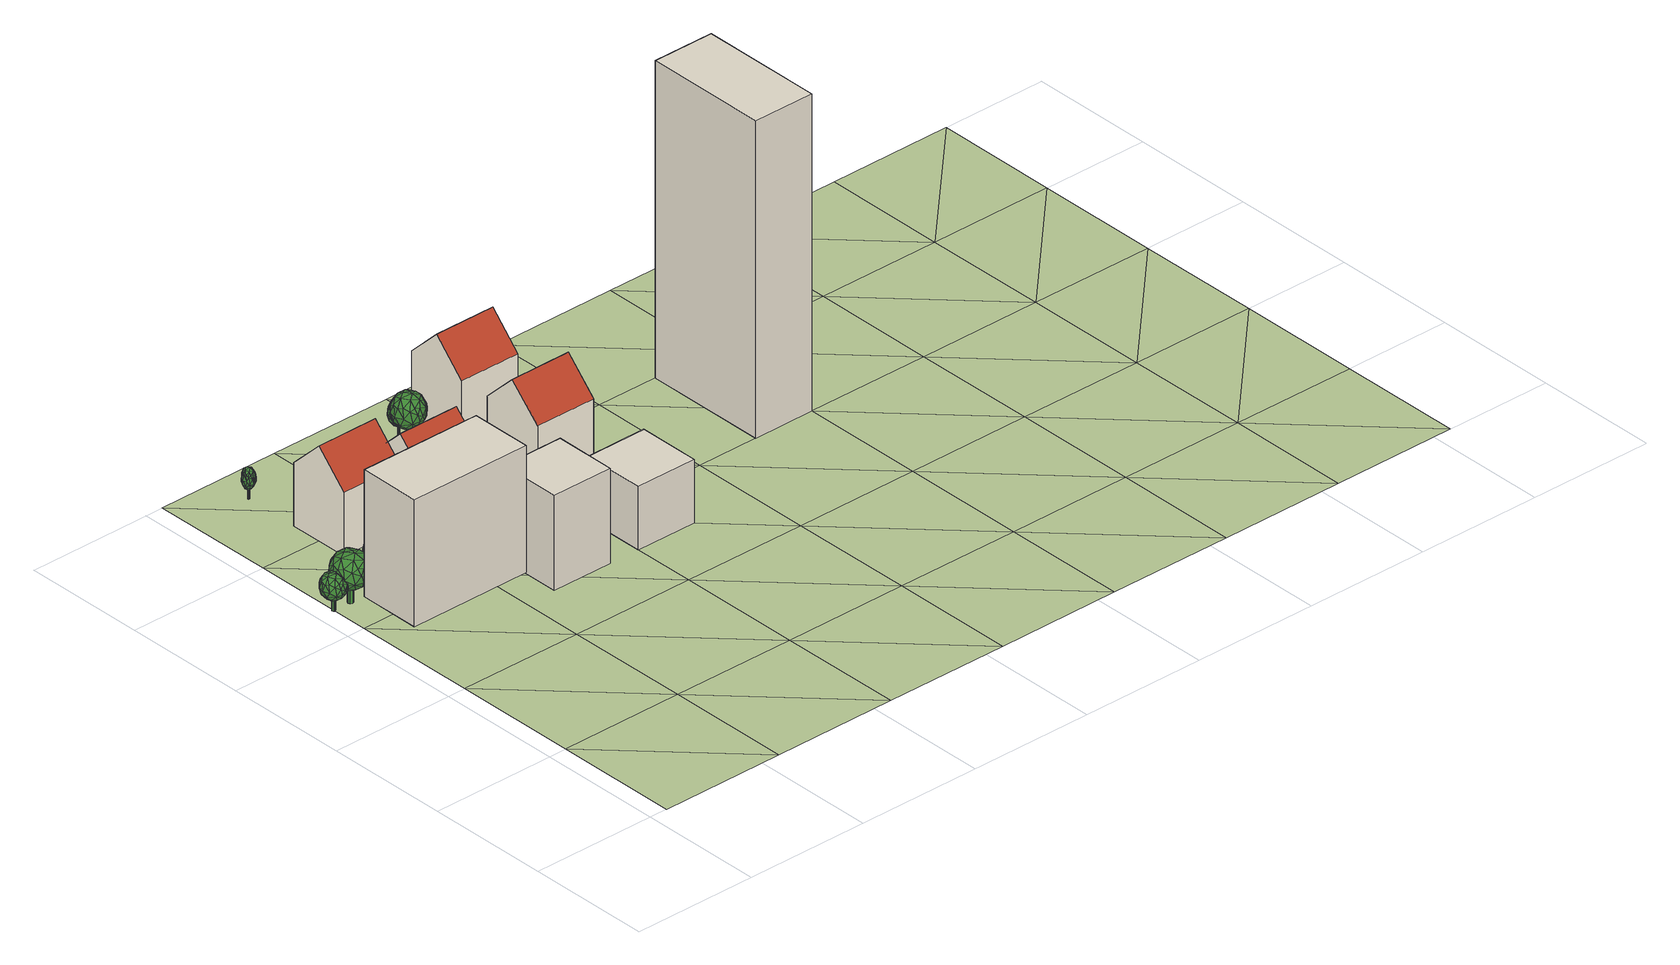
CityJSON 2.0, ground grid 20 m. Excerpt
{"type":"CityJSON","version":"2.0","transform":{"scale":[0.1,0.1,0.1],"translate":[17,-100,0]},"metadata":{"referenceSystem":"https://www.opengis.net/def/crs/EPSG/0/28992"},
"CityObjects":{
"tree1":{"type":"SolitaryVegetationObject","attributes":{"name":"Alderaan Tree 29","species":"Platanus occidentalis","height":6,"crownDiameter":4},"geometry":[{"type":"MultiSurface","lod":"3","boundaries":[[[0,1,2,3,4,5,6,7]],[[6,8,9,7]],[[5,10,8,6]],[[4,11,10,5]],[[3,12,11,4]],[[2,13,12,3]],[[1,14,13,2]],[[0,15,14,1]],[[7,9,15,0]],[[8,10,11,12,13,14,15,9]],[[16,17,18]],[[19,20,21]],[[22,23,24]],[[25,26,27]],[[16,28,17]],[[18,17,29]],[[30,16,18]],[[31,29,17]],[[32,17,28]],[[19,33,20]],[[21,20,23]],[[34,22,35]],[[36,30,37]],[[38,37,39]],[[40,36,38]],[[41,39,37]],[[42,37,30]],[[43,44,41]],[[45,46,26]],[[47,26,34]],[[48,45,47]],[[25,34,26]],[[27,26,46]],[[49,25,27]],[[50,43,51]],[[52,50,48]],[[53,51,43]],[[54,40,55]],[[56,55,49]],[[28,54,56]],[[57,55,40]],[[58,59,57]],[[60,61,43]],[[30,18,42]],[[62,29,63]],[[48,64,45]],[[54,28,16]],[[32,28,65]],[[27,65,49]],[[46,66,27]],[[67,33,19]],[[68,52,48]],[[34,35,68]],[[21,58,69]],[[38,69,40]],[[39,70,38]],[[59,58,22]],[[25,22,34]],[[53,71,51]],[[18,72,60]],[[45,64,73]],[[74,54,75]],[[44,76,77]],[[44,67,76]],[[78,59,79]],[[72,18,29]],[[30,80,16]],[[31,63,29]],[[66,73,31]],[[20,33,24]],[[70,77,19]],[[81,24,33]],[[36,80,30]],[[40,74,36]],[[41,77,39]],[[45,73,46]],[[68,47,34]],[[50,44,43]],[[48,50,71]],[[81,67,52]],[[71,64,48]],[[61,53,43]],[[72,62,53]],[[54,74,40]],[[65,56,49]],[[69,57,40]],[[60,72,61]],[[42,18,60]],[[64,62,63]],[[73,64,63]],[[75,54,16]],[[80,75,16]],[[76,67,19]],[[77,76,19]],[[35,81,52]],[[79,59,22]],[[25,79,22]],[[49,78,79]],[[32,31,17]],[[66,31,32]],[[70,19,21]],[[24,23,20]],[[35,22,24]],[[38,36,37]],[[42,41,37]],[[60,41,42]],[[47,45,26]],[[52,67,50]],[[53,62,71]],[[56,54,55]],[[57,78,55]],[[57,59,78]],[[27,66,65]],[[66,32,65]],[[68,35,52]],[[38,70,69]],[[70,21,69]],[[31,73,63]],[[66,46,73]],[[58,21,23]],[[70,39,77]],[[23,22,58]],[[81,35,24]],[[36,75,80]],[[36,74,75]],[[41,44,77]],[[60,43,41]],[[68,48,47]],[[25,49,79]],[[50,67,44]],[[71,50,51]],[[81,33,67]],[[71,62,64]],[[61,72,53]],[[72,29,62]],[[65,28,56]],[[55,78,49]],[[69,58,57]]]}]},
"tree2":{"type":"SolitaryVegetationObject","attributes":{"name":"Alderaan Tree 30","species":"Platanus orientalis","height":8,"crownDiameter":6},"geometry":[{"type":"MultiSurface","lod":"3","boundaries":[[[82,83,84,85,86,87,88,89]],[[88,90,91,89]],[[87,92,90,88]],[[86,93,92,87]],[[85,94,93,86]],[[84,95,94,85]],[[83,96,95,84]],[[82,97,96,83]],[[89,91,97,82]],[[90,92,93,94,95,96,97,91]],[[98,99,100]],[[101,102,103]],[[104,105,106]],[[107,108,109]],[[98,110,99]],[[100,99,111]],[[112,98,100]],[[113,111,99]],[[114,99,110]],[[101,115,102]],[[103,102,105]],[[116,104,117]],[[118,112,119]],[[120,119,121]],[[122,118,120]],[[123,121,119]],[[124,119,112]],[[125,126,123]],[[127,128,108]],[[129,108,116]],[[130,127,129]],[[107,116,108]],[[109,108,128]],[[131,107,109]],[[132,125,133]],[[134,132,130]],[[135,133,125]],[[136,122,137]],[[138,137,131]],[[110,136,138]],[[139,137,122]],[[140,141,139]],[[142,143,125]],[[112,100,124]],[[144,111,145]],[[130,146,127]],[[136,110,98]],[[114,110,147]],[[109,147,131]],[[128,148,109]],[[149,115,101]],[[150,134,130]],[[116,117,150]],[[103,140,151]],[[120,151,122]],[[121,152,120]],[[141,140,104]],[[107,104,116]],[[135,153,133]],[[100,154,142]],[[127,146,155]],[[156,136,157]],[[126,158,159]],[[126,149,158]],[[160,141,161]],[[154,100,111]],[[112,162,98]],[[113,145,111]],[[148,155,113]],[[102,115,106]],[[152,159,101]],[[163,106,115]],[[118,162,112]],[[122,156,118]],[[123,159,121]],[[127,155,128]],[[150,129,116]],[[132,126,125]],[[130,132,153]],[[163,149,134]],[[153,146,130]],[[143,135,125]],[[154,144,135]],[[136,156,122]],[[147,138,131]],[[151,139,122]],[[142,154,143]],[[124,100,142]],[[146,144,145]],[[155,146,145]],[[157,136,98]],[[162,157,98]],[[158,149,101]],[[159,158,101]],[[117,163,134]],[[161,141,104]],[[107,161,104]],[[131,160,161]],[[114,113,99]],[[148,113,114]],[[152,101,103]],[[106,105,102]],[[117,104,106]],[[120,118,119]],[[124,123,119]],[[142,123,124]],[[129,127,108]],[[134,149,132]],[[135,144,153]],[[138,136,137]],[[139,160,137]],[[139,141,160]],[[109,148,147]],[[148,114,147]],[[150,117,134]],[[120,152,151]],[[152,103,151]],[[113,155,145]],[[148,128,155]],[[140,103,105]],[[152,121,159]],[[105,104,140]],[[163,117,106]],[[118,157,162]],[[118,156,157]],[[123,126,159]],[[142,125,123]],[[150,130,129]],[[107,131,161]],[[132,149,126]],[[153,132,133]],[[163,115,149]],[[153,144,146]],[[143,154,135]],[[154,111,144]],[[147,110,138]],[[137,160,131]],[[151,140,139]]]}]},
"tree3":{"type":"SolitaryVegetationObject","attributes":{"name":"Alderaan Tree 31","species":"Platanus occidentalis","height":6,"crownDiameter":4},"geometry":[{"type":"MultiSurface","lod":"3","boundaries":[[[164,165,166,167,168,169,170,171]],[[170,172,173,171]],[[169,174,172,170]],[[168,175,174,169]],[[167,176,175,168]],[[166,177,176,167]],[[165,178,177,166]],[[164,179,178,165]],[[171,173,179,164]],[[172,174,175,176,177,178,179,173]],[[180,181,182]],[[183,184,185]],[[186,187,188]],[[189,190,191]],[[180,192,181]],[[182,181,193]],[[194,180,182]],[[195,193,181]],[[196,181,192]],[[183,197,184]],[[185,184,187]],[[198,186,199]],[[200,194,201]],[[202,201,203]],[[204,200,202]],[[205,203,201]],[[206,201,194]],[[207,208,205]],[[209,210,190]],[[211,190,198]],[[212,209,211]],[[189,198,190]],[[191,190,210]],[[213,189,191]],[[214,207,215]],[[216,214,212]],[[217,215,207]],[[218,204,219]],[[220,219,213]],[[192,218,220]],[[221,219,204]],[[222,223,221]],[[224,225,207]],[[194,182,206]],[[226,193,227]],[[212,228,209]],[[218,192,180]],[[196,192,229]],[[191,229,213]],[[210,230,191]],[[231,197,183]],[[232,216,212]],[[198,199,232]],[[185,222,233]],[[202,233,204]],[[203,234,202]],[[223,222,186]],[[189,186,198]],[[217,235,215]],[[182,236,224]],[[209,228,237]],[[238,218,239]],[[208,240,241]],[[208,231,240]],[[242,223,243]],[[236,182,193]],[[194,244,180]],[[195,227,193]],[[230,237,195]],[[184,197,188]],[[234,241,183]],[[245,188,197]],[[200,244,194]],[[204,238,200]],[[205,241,203]],[[209,237,210]],[[232,211,198]],[[214,208,207]],[[212,214,235]],[[245,231,216]],[[235,228,212]],[[225,217,207]],[[236,226,217]],[[218,238,204]],[[229,220,213]],[[233,221,204]],[[224,236,225]],[[206,182,224]],[[228,226,227]],[[237,228,227]],[[239,218,180]],[[244,239,180]],[[240,231,183]],[[241,240,183]],[[199,245,216]],[[243,223,186]],[[189,243,186]],[[213,242,243]],[[196,195,181]],[[230,195,196]],[[234,183,185]],[[188,187,184]],[[199,186,188]],[[202,200,201]],[[206,205,201]],[[224,205,206]],[[211,209,190]],[[216,231,214]],[[217,226,235]],[[220,218,219]],[[221,242,219]],[[221,223,242]],[[191,230,229]],[[230,196,229]],[[232,199,216]],[[202,234,233]],[[234,185,233]],[[195,237,227]],[[230,210,237]],[[222,185,187]],[[234,203,241]],[[187,186,222]],[[245,199,188]],[[200,239,244]],[[200,238,239]],[[205,208,241]],[[224,207,205]],[[232,212,211]],[[189,213,243]],[[214,231,208]],[[235,214,215]],[[245,197,231]],[[235,226,228]],[[225,236,217]],[[236,193,226]],[[229,192,220]],[[219,242,213]],[[233,222,221]]]}]},
"building1":{"type":"Building","attributes":{"description":"This is a simple, primastic building meant to provide shadowing and occlusions","name":"Box building 29"},"geometry":[{"type":"Solid","lod":"1","boundaries":[[[[246,247,248,249]],[[248,250,251,249]],[[247,252,250,248]],[[246,253,252,247]],[[249,251,253,246]],[[250,252,253,251]]]]}]},
"tree4":{"type":"SolitaryVegetationObject","attributes":{"name":"Alderaan Tree 32","species":"Platanus orientalis","height":8,"crownDiameter":6},"geometry":[{"type":"MultiSurface","lod":"3","boundaries":[[[254,255,256,257,258,259,260,261]],[[260,262,263,261]],[[259,264,262,260]],[[258,265,264,259]],[[257,266,265,258]],[[256,267,266,257]],[[255,268,267,256]],[[254,269,268,255]],[[261,263,269,254]],[[262,264,265,266,267,268,269,263]],[[270,271,272]],[[273,274,275]],[[276,277,278]],[[279,280,281]],[[270,282,271]],[[272,271,283]],[[284,270,272]],[[285,283,271]],[[286,271,282]],[[273,287,274]],[[275,274,277]],[[288,276,289]],[[290,284,291]],[[292,291,293]],[[294,290,292]],[[295,293,291]],[[296,291,284]],[[297,298,295]],[[299,300,280]],[[301,280,288]],[[302,299,301]],[[279,288,280]],[[281,280,300]],[[303,279,281]],[[304,297,305]],[[306,304,302]],[[307,305,297]],[[308,294,309]],[[310,309,303]],[[282,308,310]],[[311,309,294]],[[312,313,311]],[[314,315,297]],[[284,272,296]],[[316,283,317]],[[302,318,299]],[[308,282,270]],[[286,282,319]],[[281,319,303]],[[300,320,281]],[[321,287,273]],[[322,306,302]],[[288,289,322]],[[275,312,323]],[[292,323,294]],[[293,324,292]],[[313,312,276]],[[279,276,288]],[[307,325,305]],[[272,326,314]],[[299,318,327]],[[328,308,329]],[[298,330,331]],[[298,321,330]],[[332,313,333]],[[326,272,283]],[[284,334,270]],[[285,317,283]],[[320,327,285]],[[274,287,278]],[[324,331,273]],[[335,278,287]],[[290,334,284]],[[294,328,290]],[[295,331,293]],[[299,327,300]],[[322,301,288]],[[304,298,297]],[[302,304,325]],[[335,321,306]],[[325,318,302]],[[315,307,297]],[[326,316,307]],[[308,328,294]],[[319,310,303]],[[323,311,294]],[[314,326,315]],[[296,272,314]],[[318,316,317]],[[327,318,317]],[[329,308,270]],[[334,329,270]],[[330,321,273]],[[331,330,273]],[[289,335,306]],[[333,313,276]],[[279,333,276]],[[303,332,333]],[[286,285,271]],[[320,285,286]],[[324,273,275]],[[278,277,274]],[[289,276,278]],[[292,290,291]],[[296,295,291]],[[314,295,296]],[[301,299,280]],[[306,321,304]],[[307,316,325]],[[310,308,309]],[[311,332,309]],[[311,313,332]],[[281,320,319]],[[320,286,319]],[[322,289,306]],[[292,324,323]],[[324,275,323]],[[285,327,317]],[[320,300,327]],[[312,275,277]],[[324,293,331]],[[277,276,312]],[[335,289,278]],[[290,329,334]],[[290,328,329]],[[295,298,331]],[[314,297,295]],[[322,302,301]],[[279,303,333]],[[304,321,298]],[[325,304,305]],[[335,287,321]],[[325,316,318]],[[315,326,307]],[[326,283,316]],[[319,282,310]],[[309,332,303]],[[323,312,311]]]}]},
"tree5":{"type":"SolitaryVegetationObject","attributes":{"name":"Alderaan Tree 33","species":"Platanus occidentalis","height":6,"crownDiameter":4},"geometry":[{"type":"MultiSurface","lod":"3","boundaries":[[[336,337,338,339,340,341,342,343]],[[342,344,345,343]],[[341,346,344,342]],[[340,347,346,341]],[[339,348,347,340]],[[338,349,348,339]],[[337,350,349,338]],[[336,351,350,337]],[[343,345,351,336]],[[344,346,347,348,349,350,351,345]],[[352,353,354]],[[355,356,357]],[[358,359,360]],[[361,362,363]],[[352,364,353]],[[354,353,365]],[[366,352,354]],[[367,365,353]],[[368,353,364]],[[355,369,356]],[[357,356,359]],[[370,358,371]],[[372,366,373]],[[374,373,375]],[[376,372,374]],[[377,375,373]],[[378,373,366]],[[379,380,377]],[[381,382,362]],[[383,362,370]],[[384,381,383]],[[361,370,362]],[[363,362,382]],[[385,361,363]],[[386,379,387]],[[388,386,384]],[[389,387,379]],[[390,376,391]],[[392,391,385]],[[364,390,392]],[[393,391,376]],[[394,395,393]],[[396,397,379]],[[366,354,378]],[[398,365,399]],[[384,400,381]],[[390,364,352]],[[368,364,401]],[[363,401,385]],[[382,402,363]],[[403,369,355]],[[404,388,384]],[[370,371,404]],[[357,394,405]],[[374,405,376]],[[375,406,374]],[[395,394,358]],[[361,358,370]],[[389,407,387]],[[354,408,396]],[[381,400,409]],[[410,390,411]],[[380,412,413]],[[380,403,412]],[[414,395,415]],[[408,354,365]],[[366,416,352]],[[367,399,365]],[[402,409,367]],[[356,369,360]],[[406,413,355]],[[417,360,369]],[[372,416,366]],[[376,410,372]],[[377,413,375]],[[381,409,382]],[[404,383,370]],[[386,380,379]],[[384,386,407]],[[417,403,388]],[[407,400,384]],[[397,389,379]],[[408,398,389]],[[390,410,376]],[[401,392,385]],[[405,393,376]],[[396,408,397]],[[378,354,396]],[[400,398,399]],[[409,400,399]],[[411,390,352]],[[416,411,352]],[[412,403,355]],[[413,412,355]],[[371,417,388]],[[415,395,358]],[[361,415,358]],[[385,414,415]],[[368,367,353]],[[402,367,368]],[[406,355,357]],[[360,359,356]],[[371,358,360]],[[374,372,373]],[[378,377,373]],[[396,377,378]],[[383,381,362]],[[388,403,386]],[[389,398,407]],[[392,390,391]],[[393,414,391]],[[393,395,414]],[[363,402,401]],[[402,368,401]],[[404,371,388]],[[374,406,405]],[[406,357,405]],[[367,409,399]],[[402,382,409]],[[394,357,359]],[[406,375,413]],[[359,358,394]],[[417,371,360]],[[372,411,416]],[[372,410,411]],[[377,380,413]],[[396,379,377]],[[404,384,383]],[[361,385,415]],[[386,403,380]],[[407,386,387]],[[417,369,403]],[[407,398,400]],[[397,408,389]],[[408,365,398]],[[401,364,392]],[[391,414,385]],[[405,394,393]]]}]},
"tree6":{"type":"SolitaryVegetationObject","attributes":{"name":"Alderaan Tree 16","species":"Abies nordmanniana","height":5,"crownDiameter":2},"geometry":[{"type":"MultiSurface","lod":"3","boundaries":[[[418,419,420,421,422,423,424,425]],[[424,426,427,425]],[[423,428,426,424]],[[422,429,428,423]],[[421,430,429,422]],[[420,431,430,421]],[[419,432,431,420]],[[418,433,432,419]],[[425,427,433,418]],[[426,428,429,430,431,432,433,427]],[[434,435,436]],[[437,438,439]],[[440,441,442]],[[443,444,445]],[[434,446,435]],[[436,435,447]],[[448,434,436]],[[449,447,435]],[[450,435,446]],[[437,451,438]],[[439,438,441]],[[452,440,453]],[[454,448,455]],[[456,455,457]],[[458,454,456]],[[459,457,455]],[[460,455,448]],[[461,462,459]],[[463,464,444]],[[465,444,452]],[[466,463,465]],[[443,452,444]],[[445,444,464]],[[467,443,445]],[[468,461,469]],[[470,468,466]],[[471,469,461]],[[472,458,473]],[[474,473,467]],[[446,472,474]],[[475,473,458]],[[476,477,475]],[[478,479,461]],[[448,436,460]],[[480,447,481]],[[466,482,463]],[[472,446,434]],[[450,446,483]],[[445,483,467]],[[464,484,445]],[[485,451,437]],[[486,470,466]],[[452,453,486]],[[439,476,487]],[[456,487,458]],[[457,488,456]],[[477,476,440]],[[443,440,452]],[[471,489,469]],[[436,490,478]],[[463,482,491]],[[492,472,493]],[[462,494,495]],[[462,485,494]],[[496,477,497]],[[490,436,447]],[[448,498,434]],[[449,481,447]],[[484,491,449]],[[438,451,442]],[[488,495,437]],[[499,442,451]],[[454,498,448]],[[458,492,454]],[[459,495,457]],[[463,491,464]],[[486,465,452]],[[468,462,461]],[[466,468,489]],[[499,485,470]],[[489,482,466]],[[479,471,461]],[[490,480,471]],[[472,492,458]],[[483,474,467]],[[487,475,458]],[[478,490,479]],[[460,436,478]],[[482,480,481]],[[491,482,481]],[[493,472,434]],[[498,493,434]],[[494,485,437]],[[495,494,437]],[[453,499,470]],[[497,477,440]],[[443,497,440]],[[467,496,497]],[[450,449,435]],[[484,449,450]],[[488,437,439]],[[442,441,438]],[[453,440,442]],[[456,454,455]],[[460,459,455]],[[478,459,460]],[[465,463,444]],[[470,485,468]],[[471,480,489]],[[474,472,473]],[[475,496,473]],[[475,477,496]],[[445,484,483]],[[484,450,483]],[[486,453,470]],[[456,488,487]],[[488,439,487]],[[449,491,481]],[[484,464,491]],[[476,439,441]],[[488,457,495]],[[441,440,476]],[[499,453,442]],[[454,493,498]],[[454,492,493]],[[459,462,495]],[[478,461,459]],[[486,466,465]],[[443,467,497]],[[468,485,462]],[[489,468,469]],[[499,451,485]],[[489,480,482]],[[479,490,471]],[[490,447,480]],[[483,446,474]],[[473,496,467]],[[487,476,475]]]}]},
"building2":{"type":"Building","attributes":{"description":"This is multi-part Building 9-10","name":"Jabba's multi-part Palace","class":"habitation","function":"residential building","yearOfConstruction":1965,"roofType":"gabled roof","measuredHeight":15,"storeysAboveGround":3,"storeysBelowGround":5,"storeyHeightsAboveGround":3,"QualifiedArea.description":"This is a type of floor area","QualifiedArea.source":"Area value source text","QualifiedArea.value":300,"QualifiedArea.type":"grossFloorArea","bdgAtticThermalStatus":"isHeatedAndCooled","bdgBasementThermalStatus":"isNeitherHeatedNorCooled","bdgConstructionWeight":"heavy","QualifiedHeight.description":"This is a type of height","QualifiedHeight.source":"Height value source text","QualifiedHeight.value":15,"QualifiedHeight.type":"highestRoofEdge","bdgIsProtected":"false","QualifiedVolume.description":"This is a type of volume","QualifiedVolume.source":"Volume value source text","QualifiedVolume.value":1250,"QualifiedVolume.type":"grossVolume"},"children":["building2-1","building2-2"]},
"building2-1":{"type":"BuildingPart","attributes":{"description":"This is BuildingPart 9","name":"Jabba's dungeon","CityObjectRelation.relationType":"adjacent","class":"habitation","function":"residential building","yearOfConstruction":1965,"roofType":"gabled roof","measuredHeight":15,"storeysAboveGround":3,"storeysBelowGround":5,"storeyHeightsAboveGround":3,"QualifiedArea.description":"This is a type of floor area","QualifiedArea.source":"Area value source text","QualifiedArea.value":300,"QualifiedArea.type":"grossFloorArea","bdgAtticThermalStatus":"isOnlyHeated","bdgBasementThermalStatus":"isOnlyHeated","bdgConstructionWeight":"light","QualifiedHeight.description":"This is a type of height","QualifiedHeight.source":"Height value source text","QualifiedHeight.value":15,"QualifiedHeight.type":"highestRoofEdge","bdgIsProtected":"false","bdgType":"terracedHouse","QualifiedVolume.description":"This is a type of volume","QualifiedVolume.source":"Volume value source text","QualifiedVolume.value":1250,"QualifiedVolume.type":"grossVolume"},"address":[{"country":"Bespin Territories","locality":"Alderaan","thoroughfareNumber":"9","thoroughfareName":"Bespin Square","postcode":"1977SW"}],"parents":["building2"],"geometry":[{"type":"MultiSurface","lod":"2","boundaries":[[[500,501,502,503]],[[504,505,506,507]],[[508,509,505,504]],[[508,504,510,511,512,502]],[[506,505,509,501,500]],[[507,506,500,503]],[[501,509,508,502]],[[507,503,512,502,508,504,510]]],"semantics":{"surfaces":[{"type":"GroundSurface"},{"type":"RoofSurface","description":"This is RoofSurface 1 (Building 9)","bdgBdrySurfAzimuth":180,"bdgBdrySurfGroundViewFactor":0.5,"bdgBdrySurfInclination":45,"bdgBdrySurfIsAdiabatic":"false","bdgBdrySurfOpeningToSurfaceRatio":0.25,"bdgBdrySurfSkyViewFactor":0.6,"bdgBdrySurfTotalSurfaceArea":70.71},{"type":"RoofSurface","description":"This is RoofSurface 2 (Building 9)","bdgBdrySurfAzimuth":0,"bdgBdrySurfGroundViewFactor":0.5,"bdgBdrySurfInclination":45,"bdgBdrySurfIsAdiabatic":"false","bdgBdrySurfOpeningToSurfaceRatio":0.25,"bdgBdrySurfSkyViewFactor":0.6,"bdgBdrySurfTotalSurfaceArea":70.71},{"type":"WallSurface"}],"values":[0,1,2,3,3,3,3,null]}}]},
"building2-2":{"type":"BuildingPart","attributes":{"description":"This is BuildingPart 10","name":"The rancor's prison","CityObjectRelation.relationType":"adjacent","class":"habitation","function":"residential building","yearOfConstruction":1940,"roofType":"gabled roof","measuredHeight":15,"storeysAboveGround":3,"storeysBelowGround":0,"storeyHeightsAboveGround":3,"QualifiedArea.description":"This is a type of floor area","QualifiedArea.source":"Area value source text","QualifiedArea.value":300,"QualifiedArea.type":"grossFloorArea","bdgAtticThermalStatus":"isOnlyHeated","bdgBasementThermalStatus":"isOnlyHeated","bdgConstructionWeight":"light","QualifiedHeight.description":"This is a type of height","QualifiedHeight.source":"Height value source text","QualifiedHeight.value":15,"QualifiedHeight.type":"highestRoofEdge","bdgIsProtected":"false","bdgType":"terracedHouse","QualifiedVolume.description":"This is a type of volume","QualifiedVolume.source":"Volume value source text","QualifiedVolume.value":1250,"QualifiedVolume.type":"grossVolume"},"address":[{"country":"Bespin Territories","locality":"Alderaan","thoroughfareNumber":"10","thoroughfareName":"Bespin Square","postcode":"1977SW"}],"parents":["building2"],"geometry":[{"type":"MultiSurface","lod":"2","boundaries":[[[513,512,514,515]],[[516,517,518,519]],[[520,511,517,516]],[[514,520,516,519,515]],[[517,510,507,503,513,518]],[[519,518,513,515]],[[512,511,520,514]],[[503,513,518,517,510,511,512]]],"semantics":{"surfaces":[{"type":"GroundSurface"},{"type":"RoofSurface","description":"This is RoofSurface 1 (Building 10)","bdgBdrySurfAzimuth":180,"bdgBdrySurfGroundViewFactor":0.5,"bdgBdrySurfInclination":45,"bdgBdrySurfIsAdiabatic":"false","bdgBdrySurfOpeningToSurfaceRatio":0.25,"bdgBdrySurfSkyViewFactor":0.6,"bdgBdrySurfTotalSurfaceArea":70.71},{"type":"RoofSurface","description":"This is RoofSurface 2 (Building 10)","bdgBdrySurfAzimuth":0,"bdgBdrySurfGroundViewFactor":0.5,"bdgBdrySurfInclination":45,"bdgBdrySurfIsAdiabatic":"false","bdgBdrySurfOpeningToSurfaceRatio":0.25,"bdgBdrySurfSkyViewFactor":0.6,"bdgBdrySurfTotalSurfaceArea":70.71},{"type":"WallSurface"}],"values":[0,1,2,3,3,3,3,null]}}]},
"building3":{"type":"Building","attributes":{"description":"This is a simple, primastic building meant to provide shadowing and occlusions","name":"Box building 25"},"geometry":[{"type":"Solid","lod":"1","boundaries":[[[[521,522,523,524]],[[523,525,526,524]],[[522,527,525,523]],[[521,528,527,522]],[[524,526,528,521]],[[525,527,528,526]]]]}]},
"building4":{"type":"Building","attributes":{"description":"This is a simple, primastic building meant to provide shadowing and occlusions","name":"Box building 24"},"geometry":[{"type":"Solid","lod":"1","boundaries":[[[[529,530,531,532]],[[531,533,534,532]],[[530,535,533,531]],[[529,536,535,530]],[[532,534,536,529]],[[533,535,536,534]]]]}]},
"tree7":{"type":"SolitaryVegetationObject","attributes":{"name":"Alderaan Tree 20","species":"Quercus petraea","height":8,"crownDiameter":5},"geometry":[{"type":"MultiSurface","lod":"3","boundaries":[[[537,538,539,540,541,542,543,544]],[[543,545,546,544]],[[542,547,545,543]],[[541,548,547,542]],[[540,549,548,541]],[[539,550,549,540]],[[538,551,550,539]],[[537,552,551,538]],[[544,546,552,537]],[[545,547,548,549,550,551,552,546]],[[553,554,555]],[[556,557,558]],[[559,560,561]],[[562,563,564]],[[553,565,554]],[[555,554,566]],[[567,553,555]],[[568,566,554]],[[569,554,565]],[[556,570,557]],[[558,557,560]],[[571,559,572]],[[573,567,574]],[[575,574,576]],[[577,573,575]],[[578,576,574]],[[579,574,567]],[[580,581,578]],[[582,583,563]],[[584,563,571]],[[585,582,584]],[[562,571,563]],[[564,563,583]],[[586,562,564]],[[587,580,588]],[[589,587,585]],[[590,588,580]],[[591,577,592]],[[593,592,586]],[[565,591,593]],[[594,592,577]],[[595,596,594]],[[597,598,580]],[[567,555,579]],[[599,566,600]],[[585,601,582]],[[591,565,553]],[[569,565,602]],[[564,602,586]],[[583,603,564]],[[604,570,556]],[[605,589,585]],[[571,572,605]],[[558,595,606]],[[575,606,577]],[[576,607,575]],[[596,595,559]],[[562,559,571]],[[590,608,588]],[[555,609,597]],[[582,601,610]],[[611,591,612]],[[581,613,614]],[[581,604,613]],[[615,596,616]],[[609,555,566]],[[567,617,553]],[[568,600,566]],[[603,610,568]],[[557,570,561]],[[607,614,556]],[[618,561,570]],[[573,617,567]],[[577,611,573]],[[578,614,576]],[[582,610,583]],[[605,584,571]],[[587,581,580]],[[585,587,608]],[[618,604,589]],[[608,601,585]],[[598,590,580]],[[609,599,590]],[[591,611,577]],[[602,593,586]],[[606,594,577]],[[597,609,598]],[[579,555,597]],[[601,599,600]],[[610,601,600]],[[612,591,553]],[[617,612,553]],[[613,604,556]],[[614,613,556]],[[572,618,589]],[[616,596,559]],[[562,616,559]],[[586,615,616]],[[569,568,554]],[[603,568,569]],[[607,556,558]],[[561,560,557]],[[572,559,561]],[[575,573,574]],[[579,578,574]],[[597,578,579]],[[584,582,563]],[[589,604,587]],[[590,599,608]],[[593,591,592]],[[594,615,592]],[[594,596,615]],[[564,603,602]],[[603,569,602]],[[605,572,589]],[[575,607,606]],[[607,558,606]],[[568,610,600]],[[603,583,610]],[[595,558,560]],[[607,576,614]],[[560,559,595]],[[618,572,561]],[[573,612,617]],[[573,611,612]],[[578,581,614]],[[597,580,578]],[[605,585,584]],[[562,586,616]],[[587,604,581]],[[608,587,588]],[[618,570,604]],[[608,599,601]],[[598,609,590]],[[609,566,599]],[[602,565,593]],[[592,615,586]],[[606,595,594]]]}]},
"tree8":{"type":"SolitaryVegetationObject","attributes":{"name":"Alderaan Tree 19","species":"Quercus petraea","height":6,"crownDiameter":3},"geometry":[{"type":"MultiSurface","lod":"3","boundaries":[[[619,620,621,622,623,624,625,626]],[[625,627,628,626]],[[624,629,627,625]],[[623,630,629,624]],[[622,631,630,623]],[[621,632,631,622]],[[620,633,632,621]],[[619,634,633,620]],[[626,628,634,619]],[[627,629,630,631,632,633,634,628]],[[635,636,637]],[[638,639,640]],[[641,642,643]],[[644,645,646]],[[635,647,636]],[[637,636,648]],[[649,635,637]],[[650,648,636]],[[651,636,647]],[[638,652,639]],[[640,639,642]],[[653,641,654]],[[655,649,656]],[[657,656,658]],[[659,655,657]],[[660,658,656]],[[661,656,649]],[[662,663,660]],[[664,665,645]],[[666,645,653]],[[667,664,666]],[[644,653,645]],[[646,645,665]],[[668,644,646]],[[669,662,670]],[[671,669,667]],[[672,670,662]],[[673,659,674]],[[675,674,668]],[[647,673,675]],[[676,674,659]],[[677,678,676]],[[679,680,662]],[[649,637,661]],[[681,648,682]],[[667,683,664]],[[673,647,635]],[[651,647,684]],[[646,684,668]],[[665,685,646]],[[686,652,638]],[[687,671,667]],[[653,654,687]],[[640,677,688]],[[657,688,659]],[[658,689,657]],[[678,677,641]],[[644,641,653]],[[672,690,670]],[[637,691,679]],[[664,683,692]],[[693,673,694]],[[663,695,696]],[[663,686,695]],[[697,678,698]],[[691,637,648]],[[649,699,635]],[[650,682,648]],[[685,692,650]],[[639,652,643]],[[689,696,638]],[[700,643,652]],[[655,699,649]],[[659,693,655]],[[660,696,658]],[[664,692,665]],[[687,666,653]],[[669,663,662]],[[667,669,690]],[[700,686,671]],[[690,683,667]],[[680,672,662]],[[691,681,672]],[[673,693,659]],[[684,675,668]],[[688,676,659]],[[679,691,680]],[[661,637,679]],[[683,681,682]],[[692,683,682]],[[694,673,635]],[[699,694,635]],[[695,686,638]],[[696,695,638]],[[654,700,671]],[[698,678,641]],[[644,698,641]],[[668,697,698]],[[651,650,636]],[[685,650,651]],[[689,638,640]],[[643,642,639]],[[654,641,643]],[[657,655,656]],[[661,660,656]],[[679,660,661]],[[666,664,645]],[[671,686,669]],[[672,681,690]],[[675,673,674]],[[676,697,674]],[[676,678,697]],[[646,685,684]],[[685,651,684]],[[687,654,671]],[[657,689,688]],[[689,640,688]],[[650,692,682]],[[685,665,692]],[[677,640,642]],[[689,658,696]],[[642,641,677]],[[700,654,643]],[[655,694,699]],[[655,693,694]],[[660,663,696]],[[679,662,660]],[[687,667,666]],[[644,668,698]],[[669,686,663]],[[690,669,670]],[[700,652,686]],[[690,681,683]],[[680,691,672]],[[691,648,681]],[[684,647,675]],[[674,697,668]],[[688,677,676]]]}]},
"building5":{"type":"Building","attributes":{"description":"This is Building 11","name":"Death Star I","class":"habitation","function":"residential building","yearOfConstruction":1920,"roofType":"gabled roof","measuredHeight":15,"storeysAboveGround":3,"storeysBelowGround":1,"storeyHeightsAboveGround":3,"QualifiedArea.description":"This is a type of floor area","QualifiedArea.source":"Area value source text","QualifiedArea.value":300,"QualifiedArea.type":"grossFloorArea","bdgAtticThermalStatus":"isOnlyHeated","bdgBasementThermalStatus":"isOnlyHeated","bdgConstructionWeight":"heavy","QualifiedHeight.description":"This is a type of height","QualifiedHeight.source":"Height value source text","QualifiedHeight.value":15,"QualifiedHeight.type":"highestRoofEdge","bdgIsProtected":"false","bdgType":"apartmentBlock","QualifiedVolume.description":"This is a type of volume","QualifiedVolume.source":"Volume value source text","QualifiedVolume.value":1250,"QualifiedVolume.type":"grossVolume"},"address":[{"country":"Bespin Territories","locality":"Alderaan","thoroughfareNumber":"11","thoroughfareName":"Bespin Square","postcode":"1977SW"}],"geometry":[{"type":"Solid","lod":"2","boundaries":[[[[701,702,703,704]],[[705,706,707,708]],[[709,710,706,705]],[[703,709,705,708,704]],[[707,706,710,702,701]],[[708,707,701,704]],[[702,710,709,703]]]],"semantics":{"surfaces":[{"type":"GroundSurface"},{"type":"RoofSurface","description":"This is RoofSurface 1 (Building 11)","bdgBdrySurfAzimuth":180,"bdgBdrySurfGroundViewFactor":0.5,"bdgBdrySurfInclination":45,"bdgBdrySurfIsAdiabatic":"false","bdgBdrySurfOpeningToSurfaceRatio":0.25,"bdgBdrySurfSkyViewFactor":0.6,"bdgBdrySurfTotalSurfaceArea":70.71},{"type":"RoofSurface","description":"This is RoofSurface 2 (Building 11)","bdgBdrySurfAzimuth":0,"bdgBdrySurfGroundViewFactor":0.5,"bdgBdrySurfInclination":45,"bdgBdrySurfIsAdiabatic":"false","bdgBdrySurfOpeningToSurfaceRatio":0.25,"bdgBdrySurfSkyViewFactor":0.6,"bdgBdrySurfTotalSurfaceArea":70.71},{"type":"WallSurface"}],"values":[[0,1,2,3,3,3,3]]}}]},
"building6":{"type":"Building","attributes":{"description":"This is Building 12","name":"Death Star II","Suitability.reason":"suitability reason 14","Suitability.description":"suitability description 14","Suitability.value":1,"class":"habitation","function":"residential building","yearOfConstruction":1964,"roofType":"gabled roof","measuredHeight":15,"storeysAboveGround":3,"storeysBelowGround":0,"storeyHeightsAboveGround":3,"QualifiedArea.description":"This is a type of floor area","QualifiedArea.source":"Area value source text","QualifiedArea.value":300,"QualifiedArea.type":"grossFloorArea","bdgAtticThermalStatus":"isOnlyHeated","bdgBasementThermalStatus":"isOnlyHeated","bdgConstructionWeight":"heavy","QualifiedHeight.description":"This is a type of height","QualifiedHeight.source":"Height value source text","QualifiedHeight.value":15,"QualifiedHeight.type":"highestRoofEdge","bdgIsProtected":"false","bdgType":"apartmentBlock","QualifiedVolume.description":"This is a type of volume","QualifiedVolume.source":"Volume value source text","QualifiedVolume.value":1250,"QualifiedVolume.type":"grossVolume"},"address":[{"country":"Bespin Territories","locality":"Alderaan","thoroughfareNumber":"12","thoroughfareName":"Bespin Square","postcode":"1977SW"}],"geometry":[{"type":"Solid","lod":"2","boundaries":[[[[711,712,713,714]],[[715,716,717,718]],[[719,720,716,715]],[[713,719,715,718,714]],[[717,716,720,712,711]],[[718,717,711,714]],[[712,720,719,713]]]],"semantics":{"surfaces":[{"type":"GroundSurface"},{"type":"RoofSurface","description":"This is RoofSurface 1 (Building 12)","bdgBdrySurfAzimuth":180,"bdgBdrySurfGroundViewFactor":0.5,"bdgBdrySurfInclination":45,"bdgBdrySurfIsAdiabatic":"false","bdgBdrySurfOpeningToSurfaceRatio":0.25,"bdgBdrySurfSkyViewFactor":0.6,"bdgBdrySurfTotalSurfaceArea":70.71},{"type":"RoofSurface","description":"This is RoofSurface 2 (Building 12)","bdgBdrySurfAzimuth":0,"bdgBdrySurfGroundViewFactor":0.5,"bdgBdrySurfInclination":45,"bdgBdrySurfIsAdiabatic":"false","bdgBdrySurfOpeningToSurfaceRatio":0.25,"bdgBdrySurfSkyViewFactor":0.6,"bdgBdrySurfTotalSurfaceArea":70.71},{"type":"WallSurface"}],"values":[[0,1,2,3,3,3,3]]}}]},
"building7":{"type":"Building","attributes":{"description":"This is a simple, primastic building meant to provide shadowing and occlusions","name":"Box building 30"},"geometry":[{"type":"Solid","lod":"1","boundaries":[[[[721,722,723,724]],[[723,725,726,724]],[[722,727,725,723]],[[721,728,727,722]],[[724,726,728,721]],[[725,727,728,726]]]]}]},
"terrain1":{"type":"TINRelief","attributes":{"description":"Tile 0-5 of the DTM Alderaan","name":"DTM of Alderaan","lod":1},"geometry":[{"type":"CompositeSurface","lod":"1","boundaries":[[[729,730,731]],[[730,732,731]]]}]},
"terrain2":{"type":"TINRelief","attributes":{"description":"Tile 1-5 of the DTM Alderaan","name":"DTM of Alderaan","lod":1},"geometry":[{"type":"CompositeSurface","lod":"1","boundaries":[[[733,734,732]],[[734,731,732]]]}]},
"terrain3":{"type":"TINRelief","attributes":{"description":"Tile 2-5 of the DTM Alderaan","name":"DTM of Alderaan","lod":1},"geometry":[{"type":"CompositeSurface","lod":"1","boundaries":[[[734,733,735]],[[733,736,735]]]}]},
"terrain4":{"type":"TINRelief","attributes":{"description":"Tile 3-5 of the DTM Alderaan","name":"DTM of Alderaan","lod":1},"geometry":[{"type":"CompositeSurface","lod":"1","boundaries":[[[735,736,737]],[[736,512,737]]]}]},
"terrain5":{"type":"TINRelief","attributes":{"description":"Tile 0-6 of the DTM Alderaan","name":"DTM of Alderaan","lod":1},"geometry":[{"type":"CompositeSurface","lod":"1","boundaries":[[[730,738,732]],[[738,739,732]]]}]},
"terrain6":{"type":"TINRelief","attributes":{"description":"Tile 4-5 of the DTM Alderaan","name":"DTM of Alderaan","lod":1},"geometry":[{"type":"CompositeSurface","lod":"1","boundaries":[[[740,741,512]],[[741,737,512]]]}]},
"terrain7":{"type":"TINRelief","attributes":{"description":"Tile 1-6 of the DTM Alderaan","name":"DTM of Alderaan","lod":1},"geometry":[{"type":"CompositeSurface","lod":"1","boundaries":[[[742,733,739]],[[733,732,739]]]}]},
"terrain8":{"type":"TINRelief","attributes":{"description":"Tile 2-6 of the DTM Alderaan","name":"DTM of Alderaan","lod":1},"geometry":[{"type":"CompositeSurface","lod":"1","boundaries":[[[733,742,736]],[[742,529,736]]]}]},
"terrain9":{"type":"TINRelief","attributes":{"description":"Tile 3-6 of the DTM Alderaan","name":"DTM of Alderaan","lod":1},"geometry":[{"type":"CompositeSurface","lod":"1","boundaries":[[[702,512,529]],[[512,736,529]]]}]},
"terrain10":{"type":"TINRelief","attributes":{"description":"Tile 0-7 of the DTM Alderaan","name":"DTM of Alderaan","lod":1},"geometry":[{"type":"CompositeSurface","lod":"1","boundaries":[[[738,743,739]],[[743,744,739]]]}]},
"terrain11":{"type":"TINRelief","attributes":{"description":"Tile 4-6 of the DTM Alderaan","name":"DTM of Alderaan","lod":1},"geometry":[{"type":"CompositeSurface","lod":"1","boundaries":[[[512,702,740]],[[702,745,740]]]}]},
"terrain12":{"type":"TINRelief","attributes":{"description":"Tile 1-7 of the DTM Alderaan","name":"DTM of Alderaan","lod":1},"geometry":[{"type":"CompositeSurface","lod":"1","boundaries":[[[746,742,744]],[[742,739,744]]]}]},
"terrain13":{"type":"TINRelief","attributes":{"description":"Tile 2-7 of the DTM Alderaan","name":"DTM of Alderaan","lod":1},"geometry":[{"type":"CompositeSurface","lod":"1","boundaries":[[[742,746,529]],[[746,747,529]]]}]},
"terrain14":{"type":"TINRelief","attributes":{"description":"Tile 3-7 of the DTM Alderaan","name":"DTM of Alderaan","lod":1},"geometry":[{"type":"CompositeSurface","lod":"1","boundaries":[[[748,702,747]],[[702,529,747]]]}]},
"terrain15":{"type":"TINRelief","attributes":{"description":"Tile 0-8 of the DTM Alderaan","name":"DTM of Alderaan","lod":1},"geometry":[{"type":"CompositeSurface","lod":"1","boundaries":[[[743,749,744]],[[749,750,744]]]}]},
"terrain16":{"type":"TINRelief","attributes":{"description":"Tile 4-7 of the DTM Alderaan","name":"DTM of Alderaan","lod":1},"geometry":[{"type":"CompositeSurface","lod":"1","boundaries":[[[702,748,745]],[[748,751,745]]]}]},
"terrain17":{"type":"TINRelief","attributes":{"description":"Tile 1-8 of the DTM Alderaan","name":"DTM of Alderaan","lod":1},"geometry":[{"type":"CompositeSurface","lod":"1","boundaries":[[[752,746,750]],[[746,744,750]]]}]},
"terrain18":{"type":"TINRelief","attributes":{"description":"Tile 2-8 of the DTM Alderaan","name":"DTM of Alderaan","lod":1},"geometry":[{"type":"CompositeSurface","lod":"1","boundaries":[[[746,752,747]],[[752,723,747]]]}]},
"terrain19":{"type":"TINRelief","attributes":{"description":"Tile 3-8 of the DTM Alderaan","name":"DTM of Alderaan","lod":1},"geometry":[{"type":"CompositeSurface","lod":"1","boundaries":[[[722,748,723]],[[748,747,723]]]}]},
"terrain20":{"type":"TINRelief","attributes":{"description":"Tile 0-9 of the DTM Alderaan","name":"DTM of Alderaan","lod":1},"geometry":[{"type":"CompositeSurface","lod":"1","boundaries":[[[749,753,750]],[[753,754,750]]]}]},
"terrain21":{"type":"TINRelief","attributes":{"description":"Tile 4-8 of the DTM Alderaan","name":"DTM of Alderaan","lod":1},"geometry":[{"type":"CompositeSurface","lod":"1","boundaries":[[[748,722,751]],[[722,755,751]]]}]},
"terrain22":{"type":"TINRelief","attributes":{"description":"Tile 1-9 of the DTM Alderaan","name":"DTM of Alderaan","lod":1},"geometry":[{"type":"CompositeSurface","lod":"1","boundaries":[[[756,752,754]],[[752,750,754]]]}]},
"terrain23":{"type":"TINRelief","attributes":{"description":"Tile 2-9 of the DTM Alderaan","name":"DTM of Alderaan","lod":1},"geometry":[{"type":"CompositeSurface","lod":"1","boundaries":[[[752,756,723]],[[756,757,723]]]}]},
"terrain24":{"type":"TINRelief","attributes":{"description":"Tile 3-9 of the DTM Alderaan","name":"DTM of Alderaan","lod":1},"geometry":[{"type":"CompositeSurface","lod":"1","boundaries":[[[758,722,757]],[[722,723,757]]]}]},
"terrain25":{"type":"TINRelief","attributes":{"description":"Tile 0-10 of the DTM Alderaan","name":"DTM of Alderaan","lod":1},"geometry":[{"type":"CompositeSurface","lod":"1","boundaries":[[[753,759,754]],[[759,760,754]]]}]},
"terrain26":{"type":"TINRelief","attributes":{"description":"Tile 4-9 of the DTM Alderaan","name":"DTM of Alderaan","lod":1},"geometry":[{"type":"CompositeSurface","lod":"1","boundaries":[[[722,758,755]],[[758,761,755]]]}]},
"terrain27":{"type":"TINRelief","attributes":{"description":"Tile 1-10 of the DTM Alderaan","name":"DTM of Alderaan","lod":1},"geometry":[{"type":"CompositeSurface","lod":"1","boundaries":[[[762,756,760]],[[756,754,760]]]}]},
"terrain28":{"type":"TINRelief","attributes":{"description":"Tile 2-10 of the DTM Alderaan","name":"DTM of Alderaan","lod":1},"geometry":[{"type":"CompositeSurface","lod":"1","boundaries":[[[756,762,757]],[[762,763,757]]]}]},
"terrain29":{"type":"TINRelief","attributes":{"description":"Tile 3-10 of the DTM Alderaan","name":"DTM of Alderaan","lod":1},"geometry":[{"type":"CompositeSurface","lod":"1","boundaries":[[[764,758,763]],[[758,757,763]]]}]},
"terrain30":{"type":"TINRelief","attributes":{"description":"Tile 0-11 of the DTM Alderaan","name":"DTM of Alderaan","lod":1},"geometry":[{"type":"CompositeSurface","lod":"1","boundaries":[[[759,765,760]],[[765,766,760]]]}]},
"terrain31":{"type":"TINRelief","attributes":{"description":"Tile 4-10 of the DTM Alderaan","name":"DTM of Alderaan","lod":1},"geometry":[{"type":"CompositeSurface","lod":"1","boundaries":[[[758,764,761]],[[764,767,761]]]}]},
"terrain32":{"type":"TINRelief","attributes":{"description":"Tile 1-11 of the DTM Alderaan","name":"DTM of Alderaan","lod":1},"geometry":[{"type":"CompositeSurface","lod":"1","boundaries":[[[762,760,768]],[[760,766,768]]]}]},
"terrain33":{"type":"TINRelief","attributes":{"description":"Tile 2-11 of the DTM Alderaan","name":"DTM of Alderaan","lod":1},"geometry":[{"type":"CompositeSurface","lod":"1","boundaries":[[[763,762,769]],[[762,768,769]]]}]},
"terrain34":{"type":"TINRelief","attributes":{"description":"Tile 3-11 of the DTM Alderaan","name":"DTM of Alderaan","lod":1},"geometry":[{"type":"CompositeSurface","lod":"1","boundaries":[[[764,763,770]],[[763,769,770]]]}]},
"terrain35":{"type":"TINRelief","attributes":{"description":"Tile 4-11 of the DTM Alderaan","name":"DTM of Alderaan","lod":1},"geometry":[{"type":"CompositeSurface","lod":"1","boundaries":[[[767,764,771]],[[764,770,771]]]}]}
},
"vertices":[
[32,658,0],[30,657,0],[28,658,0],[27,660,0],[28,662,0],[30,663,0],[32,662,0],[33,660,0],[32,662,18],[33,660,18],[30,663,18],[28,662,18],[27,660,18],[28,658,18],[30,657,18],[32,658,18],[40,677,33],[31,680,39],[40,677,44],[40,643,45],[33,640,39],[38,643,32],[20,643,33],[28,641,33],[26,641,43],[13,655,29],[10,660,38],[13,666,29],[30,677,28],[29,678,49],[47,670,40],[22,678,42],[22,677,32],[31,642,49],[13,649,39],[19,645,47],[48,663,30],[50,660,40],[47,654,29],[47,651,38],[40,659,21],[48,658,49],[47,668,47],[40,661,57],[43,654,54],[13,665,50],[13,669,38],[12,657,48],[19,660,57],[19,661,21],[31,655,60],[33,660,60],[24,650,57],[33,668,58],[35,670,21],[30,660,18],[27,668,20],[33,652,20],[30,644,26],[25,648,23],[43,670,52],[38,670,56],[26,673,55],[20,676,47],[19,670,54],[21,670,23],[17,674,34],[34,647,55],[15,652,50],[39,650,23],[43,646,34],[26,664,59],[35,676,51],[14,671,45],[41,665,22],[43,670,26],[41,648,51],[46,649,45],[23,654,20],[17,650,26],[46,671,33],[25,644,51],
[63,657,0],[60,656,0],[57,657,0],[56,660,0],[57,663,0],[60,664,0],[63,663,0],[64,660,0],[63,663,24],[64,660,24],[60,664,24],[57,663,24],[56,660,24],[57,657,24],[60,656,24],[63,657,24],[74,685,44],[61,690,52],[75,685,59],[74,635,60],[64,630,52],[71,634,43],[46,635,44],[57,631,45],[54,631,57],[35,652,39],[30,660,51],[35,669,39],[60,686,37],[59,686,65],[86,676,53],[48,687,56],[49,686,43],[61,634,65],[35,644,52],[43,638,63],[87,664,40],[90,660,53],[85,651,39],[86,646,51],[76,659,28],[87,658,65],[85,671,62],[76,661,76],[79,652,73],[35,667,66],[34,674,51],[33,656,64],[43,660,76],[43,661,29],[61,653,80],[64,660,80],[52,645,76],[64,673,78],[67,675,28],[59,660,23],[56,673,26],[64,647,26],[60,636,35],[53,642,31],[80,675,69],[72,675,74],[54,680,73],[45,683,63],[44,675,72],[47,675,31],[40,681,45],[66,640,73],[37,648,67],[73,645,31],[80,639,45],[54,666,79],[68,684,67],[36,676,60],[76,668,29],[80,675,35],[77,643,68],[84,644,60],[49,651,27],[40,645,35],[84,676,44],[52,636,67],
[92,658,0],[90,657,0],[88,658,0],[87,660,0],[88,662,0],[90,663,0],[92,662,0],[93,660,0],[92,662,18],[93,660,18],[90,663,18],[88,662,18],[87,660,18],[88,658,18],[90,657,18],[92,658,18],[100,677,33],[91,680,39],[100,677,44],[100,643,45],[93,640,39],[98,643,32],[80,643,33],[88,641,33],[86,641,43],[73,655,29],[70,660,38],[73,666,29],[90,677,28],[89,678,49],[107,670,40],[82,678,42],[82,677,32],[91,642,49],[73,649,39],[79,645,47],[108,663,30],[110,660,40],[107,654,29],[107,651,38],[100,659,21],[108,658,49],[107,668,47],[100,661,57],[103,654,54],[73,665,50],[73,669,38],[72,657,48],[79,660,57],[79,661,21],[91,655,60],[93,660,60],[84,650,57],[93,668,58],[95,670,21],[90,660,18],[87,668,20],[93,652,20],[90,644,26],[85,648,23],[103,670,52],[98,670,56],[86,673,55],[80,676,47],[79,670,54],[81,670,23],[77,674,34],[94,647,55],[75,652,50],[99,650,23],[103,646,34],[86,664,59],[95,676,51],[74,671,45],[101,665,22],[103,670,26],[101,648,51],[106,649,45],[83,654,20],[77,650,26],[106,671,33],[85,644,51],
[30,600,50],[230,600,50],[230,500,50],[30,500,50],[230,500,250],[30,500,250],[230,600,250],[30,600,250],
[123,657,0],[120,656,0],[117,657,0],[116,660,0],[117,663,0],[120,664,0],[123,663,0],[124,660,0],[123,663,24],[124,660,24],[120,664,24],[117,663,24],[116,660,24],[117,657,24],[120,656,24],[123,657,24],[134,685,44],[121,690,52],[135,685,59],[134,635,60],[124,630,52],[131,634,43],[106,635,44],[117,631,45],[114,631,57],[95,652,39],[90,660,51],[95,669,39],[120,686,37],[119,686,65],[146,676,53],[108,687,56],[109,686,43],[121,634,65],[95,644,52],[103,638,63],[147,664,40],[150,660,53],[145,651,39],[146,646,51],[136,659,28],[147,658,65],[145,671,62],[136,661,76],[139,652,73],[95,667,66],[94,674,51],[93,656,64],[103,660,76],[103,661,29],[121,653,80],[124,660,80],[112,645,76],[124,673,78],[127,675,28],[119,660,23],[116,673,26],[124,647,26],[120,636,35],[113,642,31],[140,675,69],[132,675,74],[114,680,73],[105,683,63],[104,675,72],[107,675,31],[100,681,45],[126,640,73],[97,648,67],[133,645,31],[140,639,45],[114,666,79],[128,684,67],[96,676,60],[136,668,29],[140,675,35],[137,643,68],[144,644,60],[109,651,27],[100,645,35],[144,676,44],[112,636,67],
[152,658,0],[150,657,0],[148,658,0],[147,660,0],[148,662,0],[150,663,0],[152,662,0],[153,660,0],[152,662,18],[153,660,18],[150,663,18],[148,662,18],[147,660,18],[148,658,18],[150,657,18],[152,658,18],[160,677,33],[151,680,39],[160,677,44],[160,643,45],[153,640,39],[158,643,32],[140,643,33],[148,641,33],[146,641,43],[133,655,29],[130,660,38],[133,666,29],[150,677,28],[149,678,49],[167,670,40],[142,678,42],[142,677,32],[151,642,49],[133,649,39],[139,645,47],[168,663,30],[170,660,40],[167,654,29],[167,651,38],[160,659,21],[168,658,49],[167,668,47],[160,661,57],[163,654,54],[133,665,50],[133,669,38],[132,657,48],[139,660,57],[139,661,21],[151,655,60],[153,660,60],[144,650,57],[153,668,58],[155,670,21],[150,660,18],[147,668,20],[153,652,20],[150,644,26],[145,648,23],[163,670,52],[158,670,56],[146,673,55],[140,676,47],[139,670,54],[141,670,23],[137,674,34],[154,647,55],[135,652,50],[159,650,23],[163,646,34],[146,664,59],[155,676,51],[134,671,45],[161,665,22],[163,670,26],[161,648,51],[166,649,45],[143,654,20],[137,650,26],[166,671,33],[145,644,51],
[131,939,0],[130,939,0],[129,939,0],[129,940,0],[129,941,0],[130,941,0],[131,941,0],[131,940,0],[131,941,15],[131,940,15],[130,941,15],[129,941,15],[129,940,15],[129,939,15],[130,939,15],[131,939,15],[135,948,27],[130,950,33],[135,948,37],[135,932,38],[131,930,33],[134,931,27],[125,932,27],[129,930,28],[128,930,36],[122,937,24],[120,940,32],[122,943,24],[130,949,23],[130,949,41],[139,945,33],[126,949,35],[126,949,27],[130,931,41],[122,935,32],[124,933,39],[139,941,25],[140,940,33],[138,937,24],[139,935,32],[135,940,17],[139,939,40],[138,944,39],[135,940,48],[136,937,45],[122,942,41],[121,945,32],[121,939,40],[124,940,47],[124,940,18],[130,938,50],[131,940,50],[127,935,47],[131,944,48],[132,945,18],[130,940,15],[129,944,17],[131,936,17],[130,932,22],[128,934,19],[137,945,43],[134,945,46],[128,947,46],[125,948,39],[125,945,45],[126,945,19],[123,947,28],[132,933,46],[122,936,42],[134,935,19],[137,933,28],[128,942,50],[133,948,42],[122,945,37],[135,943,18],[137,945,22],[136,934,43],[138,935,37],[126,937,17],[123,935,22],[138,945,28],[127,932,42],
[130,750,0],[130,850,0],[230,850,0],[230,750,0],[230,800,150],[130,800,150],[130,750,100],[230,750,100],[230,850,100],[130,850,100],[230,775,125],[230,800,100],[230,800,0],
[230,700,0],[330,800,0],[330,700,0],[330,750,150],[230,750,150],[230,700,100],[330,700,100],[330,800,100],
[280,600,0],[380,600,0],[380,500,0],[280,500,0],[380,500,150],[280,500,150],[380,600,150],[280,600,150],
[430,600,0],[530,600,0],[530,500,0],[430,500,0],[530,500,100],[430,500,100],[530,600,100],[430,600,100],
[382,898,0],[380,896,0],[378,898,0],[376,900,0],[378,902,0],[380,904,0],[382,902,0],[384,900,0],[382,902,24],[384,900,24],[380,904,24],[378,902,24],[376,900,24],[378,898,24],[380,896,24],[382,898,24],[392,921,44],[381,925,52],[392,921,59],[392,879,60],[383,875,52],[389,878,43],[368,879,44],[378,876,45],[375,876,57],[359,893,39],[355,900,51],[359,907,39],[380,921,37],[379,922,65],[401,913,53],[370,923,56],[371,922,43],[381,878,65],[359,887,52],[366,881,63],[402,903,40],[405,900,53],[401,893,39],[402,888,51],[393,899,28],[402,898,65],[401,910,62],[393,901,76],[396,893,73],[359,906,66],[358,912,51],[358,897,64],[366,900,76],[366,901,29],[381,894,80],[383,900,80],[373,888,76],[383,910,78],[386,912,28],[380,900,23],[377,910,26],[383,890,26],[380,880,35],[374,885,31],[396,912,69],[390,912,74],[375,916,73],[368,920,63],[367,912,72],[369,913,31],[364,918,45],[385,884,73],[361,890,67],[391,887,31],[396,882,45],[375,905,79],[387,920,67],[360,914,60],[393,907,29],[396,912,35],[394,886,68],[400,886,60],[371,892,27],[364,888,35],[400,914,44],[373,880,67],
[381,919,0],[380,918,0],[379,919,0],[378,920,0],[379,921,0],[380,922,0],[381,921,0],[382,920,0],[381,921,18],[382,920,18],[380,922,18],[379,921,18],[378,920,18],[379,919,18],[380,918,18],[381,919,18],[387,933,33],[381,935,39],[387,933,44],[387,907,45],[382,905,39],[386,907,32],[373,907,33],[379,905,33],[377,906,43],[367,916,29],[365,920,38],[367,924,29],[380,933,28],[379,933,49],[393,928,40],[374,934,42],[374,933,32],[381,907,49],[367,912,39],[372,909,47],[393,922,30],[395,920,40],[393,916,29],[393,913,38],[388,920,21],[393,919,49],[393,926,47],[388,920,57],[390,916,54],[367,924,50],[367,927,38],[367,918,48],[372,920,57],[372,920,21],[381,916,60],[382,920,60],[376,913,57],[382,926,58],[384,927,21],[380,920,18],[378,926,20],[382,914,20],[380,908,26],[377,911,23],[390,927,52],[386,927,56],[377,930,55],[373,932,47],[372,927,54],[373,928,23],[370,931,34],[383,910,55],[369,914,50],[387,912,23],[390,909,34],[377,923,59],[384,932,51],[368,928,45],[388,924,22],[390,927,26],[389,911,51],[392,912,45],[375,915,20],[370,913,26],[392,928,33],[376,908,51],
[430,700,0],[430,800,0],[530,800,0],[530,700,0],[530,750,150],[430,750,150],[430,700,100],[530,700,100],[530,800,100],[430,800,100],
[430,850,0],[430,950,0],[530,950,0],[530,850,0],[530,900,150],[430,900,150],[430,850,100],[530,850,100],[530,950,100],[430,950,100],
[730,800,0],[830,800,0],[830,600,0],[730,600,0],[830,600,500],[730,600,500],[830,800,500],[730,800,500],
[30,0,0],[230,0,0],[30,200,0],[230,200,0],
[230,400,0],[30,400,0],
[30,600,0],[230,600,0],
[30,800,0],
[430,0,0],[430,200,0],
[230,1000,0],[30,1000,0],
[430,400,0],
[630,0,0],[630,200,0],
[430,1000,0],
[630,400,0],
[630,600,0],
[630,800,0],
[830,0,0],[830,200,0],
[630,1000,0],
[830,400,0],
[1030,0,0],[1030,200,0],
[830,1000,0],
[1030,400,0],
[1030,600,0],
[1030,800,0],
[1230,0,0],[1230,200,0],
[1030,1000,0],
[1230,400,0],
[1230,600,0],
[1230,800,0],
[1430,0,0],[1430,200,0],
[1230,1000,0],
[1430,400,0],
[1430,600,0],
[1430,800,0],
[1430,1000,0]
]}
